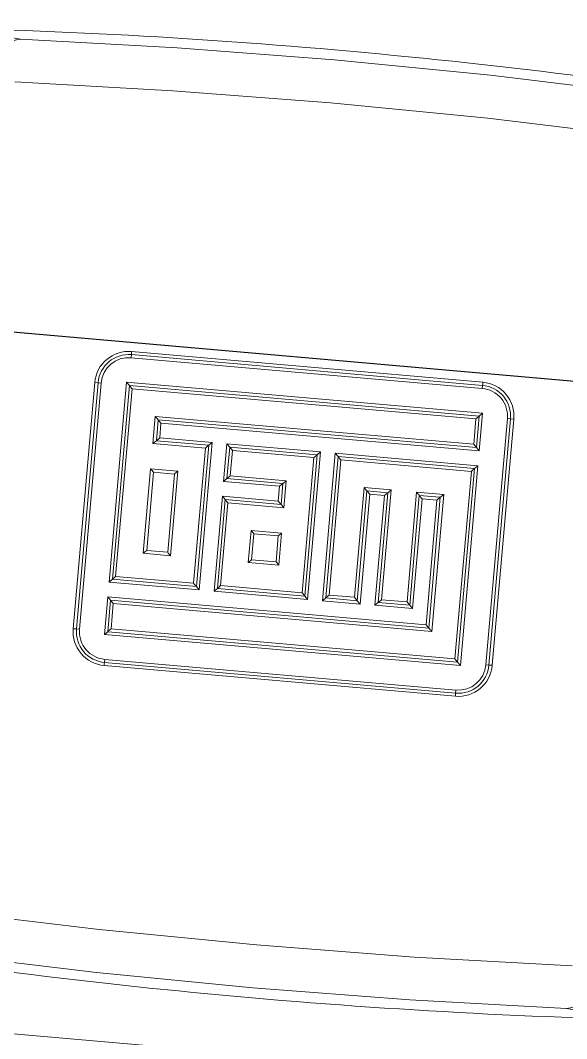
# Model space of a CAD drawing. Header units: inches. Extents: x 191440 to 383551, y 141400 to 284946.
# Drawn here: x 191696.7146 to 191696.8392, y 141505.5674 to 141505.7998 of the extents above; entities that cross this region are included whole.
import ezdxf

# ---------------------------------------------------------------- set-up
doc = ezdxf.new("R2010")
doc.units = ezdxf.units.IN
doc.header["$MEASUREMENT"] = 0
doc.layers.add('MOTOR', color=140, linetype='Continuous', lineweight=9)
doc.layers.add('Sanitary', color=6, linetype='Continuous')
doc.styles.add('ROMANS', font='romans', dxfattribs={"height": 1})
doc.dimstyles.new('osama', dxfattribs={"dimtxt": 50, "dimasz": 45, "dimexe": 0.18, "dimexo": 0.0625, "dimgap": 0.2, "dimtad": 0, "dimdec": 0, "dimzin": 0, "dimdsep": 46, "dimtxsty": 'ROMANS', "dimcen": 0, "dimse1": 1, "dimse2": 1, "dimclrd": 3, "dimclre": 3, "dimclrt": 5, "dimadec": 0, "dimazin": 0, "dimtfac": 0.6, "dimtdec": 0, "dimtmove": 2, "dimatfit": 3, "dimfxl": 1, "dimtolj": 1, "dimtzin": 0, "dimarcsym": 0})

msp = doc.modelspace()

# ---------------------------------------------------------------- linework, layer by layer
at = {"color": 6, "elevation": -678.405}
msp.add_lwpolyline([(191697.5350818362, 141505.656635793), (191694.3777653963, 141505.932862421), (191694.6101797835, 141508.5893710223), (191674.2539498546, 141510.3703103732)], dxfattribs=at)
msp.add_circle((191696.5306204692, 141505.7278839571, -678.405), 1.7578125)
at = {"layer": 'MOTOR', "linetype": 'Continuous'}
for p, q in [((191696.7089969088, 141505.7963607275, -678.405), (191696.7145570901, 141505.7954685706, -678.405)), ((191696.7399396933, 141505.7241803698, -678.405), (191696.8200903219, 141505.7171680984, -678.405)), ((191696.739912664, 141505.7234748859, -678.405), (191696.7398512057, 141505.7227724142, -678.405)), ((191696.8199329763, 141505.7157661672, -678.405), (191696.7398512057, 141505.7227724142, -678.405)), ((191696.8199944346, 141505.7164686388, -678.405), (191696.739912664, 141505.7234748859, -678.405)), ((191696.7266131547, 141505.6609320702, -678.405), (191696.7315298193, 141505.717129804, -678.405)), ((191696.7322733642, 141505.7170647523, -678.405), (191696.7273566995, 141505.6608670185, -678.405)), ((191696.7329758359, 141505.717003294, -678.405), (191696.7280591712, 141505.6608055602, -678.405)), ((191696.7322733642, 141505.7170647523, -678.405), (191696.7315298193, 141505.717129804, -678.405)), ((191696.7322733642, 141505.7170647523, -678.405), (191696.7329758359, 141505.717003294, -678.405)), ((191696.7348052302, 141505.6715692477, -678.405), (191696.7387975618, 141505.7172018075, -678.405)), ((191696.7387975618, 141505.7172018075, -678.405), (191696.8200032872, 141505.7100972272, -678.405)), ((191696.7394385752, 141505.7164378776, -678.405), (191696.7387975618, 141505.7172018075, -678.405)), ((191696.7355691601, 141505.6722102611, -678.405), (191696.7394385752, 141505.7164378776, -678.405)), ((191696.7400458844, 141505.7156768963, -678.405), (191696.736299386, 141505.6728542231, -678.405)), ((191696.7394385752, 141505.7164378776, -678.405), (191696.8192393572, 141505.7094562138, -678.405)), ((191696.8185091313, 141505.7088122517, -678.405), (191696.7400458844, 141505.7156768963, -678.405)), ((191696.8199329763, 141505.7157661672, -678.405), (191696.8199944346, 141505.7164686388, -678.405)), ((191696.8192393572, 141505.7094562138, -678.405), (191696.8200032872, 141505.7100972272, -678.405)), ((191696.8200032872, 141505.7100972272, -678.405), (191696.8192510375, 141505.7014989739, -678.405)), ((191696.7447919786, 141505.7031999271, -678.405), (191696.7453328117, 141505.7093816779, -678.405)), ((191696.7453328117, 141505.7093816779, -678.405), (191696.8180027149, 141505.7030238851, -678.405)), ((191696.7460019767, 141505.7086152849, -678.405), (191696.7455840602, 141505.7038384776, -678.405)), ((191696.8186100241, 141505.7022629039, -678.405), (191696.7460019767, 141505.7086152849, -678.405)), ((191696.7460019767, 141505.7086152849, -678.405), (191696.7466435654, 141505.7078513046, -678.405)), ((191696.7466435654, 141505.7078513046, -678.405), (191696.7463485656, 141505.7044794406, -678.405)), ((191696.8192510375, 141505.7014989739, -678.405), (191696.7466435654, 141505.7078513046, -678.405)), ((191696.8180027149, 141505.7030238851, -678.405), (191696.8185091313, 141505.7088122517, -678.405)), ((191696.8192393572, 141505.7094562138, -678.405), (191696.8186100241, 141505.7022629039, -678.405)), ((191696.8207854319, 141505.6526930635, -678.405), (191696.8257020966, 141505.7088907974, -678.405)), ((191696.8214879037, 141505.6526316052, -678.405), (191696.8264045683, 141505.7088293391, -678.405)), ((191696.8271481131, 141505.7087642873, -678.405), (191696.8222314485, 141505.6525665535, -678.405)), ((191696.8257020966, 141505.7088907974, -678.405), (191696.8264045683, 141505.7088293391, -678.405)), ((191696.8271481131, 141505.7087642873, -678.405), (191696.8264045683, 141505.7088293391, -678.405)), ((191696.7567723883, 141505.702151777, -678.405), (191696.7447919786, 141505.7031999271, -678.405)), ((191696.7463485656, 141505.7044794406, -678.405), (191696.7455840602, 141505.7038384776, -678.405)), ((191696.7455840602, 141505.7038384776, -678.405), (191696.7575545188, 141505.7027911981, -678.405)), ((191696.7463485656, 141505.7044794406, -678.405), (191696.7583186829, 141505.703432191, -678.405)), ((191696.7583186829, 141505.703432191, -678.405), (191696.7553736008, 141505.6697697484, -678.405)), ((191696.7583186829, 141505.703432191, -678.405), (191696.7575547529, 141505.7027911776, -678.405)), ((191696.7609382972, 141505.6945389378, -678.405), (191696.7616905469, 141505.7031371911, -678.405)), ((191696.7616905469, 141505.7031371911, -678.405), (191696.7830456857, 141505.7012688585, -678.405)), ((191696.7616905469, 141505.7031371911, -678.405), (191696.7623315603, 141505.7023732612, -678.405)), ((191696.7540731395, 141505.6712992212, -678.405), (191696.7567723883, 141505.702151777, -678.405)), ((191696.7575547529, 141505.7027911776, -678.405), (191696.7547325874, 141505.6705336784, -678.405)), ((191696.7575545188, 141505.7027911981, -678.405), (191696.7575547529, 141505.7027911776, -678.405)), ((191696.7617022272, 141505.6951799512, -678.405), (191696.7623315603, 141505.7023732612, -678.405)), ((191696.7623315603, 141505.7023732612, -678.405), (191696.7822817558, 141505.7006278452, -678.405)), ((191696.7629594544, 141505.7016104789, -678.405), (191696.7624530379, 141505.6958221123, -678.405)), ((191696.7815206526, 141505.6999865845, -678.405), (191696.7629594544, 141505.7016104789, -678.405)), ((191696.7822817558, 141505.7006278452, -678.405), (191696.7794595902, 141505.668370346, -678.405)), ((191696.7830456857, 141505.7012688585, -678.405), (191696.7801006036, 141505.667606416, -678.405)), ((191696.7830456857, 141505.7012688585, -678.405), (191696.7822817558, 141505.7006278452, -678.405)), ((191696.7834724677, 141505.6673114161, -678.405), (191696.7864175498, 141505.7009738586, -678.405)), ((191696.7864175498, 141505.7009738586, -678.405), (191696.8189560376, 141505.6981271098, -678.405)), ((191696.7864175498, 141505.7009738586, -678.405), (191696.7870585631, 141505.7002099287, -678.405)), ((191696.8186100241, 141505.7022629039, -678.405), (191696.8192510375, 141505.7014989739, -678.405)), ((191696.7788214037, 141505.6691340287, -678.405), (191696.7815206526, 141505.6999865845, -678.405)), ((191696.7842363976, 141505.6679524295, -678.405), (191696.7870585631, 141505.7002099287, -678.405)), ((191696.7877077186, 141505.6994452864, -678.405), (191696.7850084698, 141505.6685927305, -678.405)), ((191696.7870585631, 141505.7002099287, -678.405), (191696.7870586069, 141505.7002099249, -678.405)), ((191696.7870586069, 141505.7002099249, -678.405), (191696.8181921077, 141505.6974860965, -678.405)), ((191696.8174618818, 141505.6968421344, -678.405), (191696.7877077186, 141505.6994452864, -678.405)), ((191696.7425991461, 141505.6781357378, -678.405), (191696.7442855621, 141505.6974115605, -678.405)), ((191696.7449547272, 141505.6966451676, -678.405), (191696.7433912278, 141505.6787742882, -678.405)), ((191696.7442855621, 141505.6974115605, -678.405), (191696.7504726282, 141505.6968702624, -678.405)), ((191696.7497321099, 141505.6962272008, -678.405), (191696.7449547272, 141505.6966451676, -678.405)), ((191696.7481686105, 141505.6783563214, -678.405), (191696.7497321099, 141505.6962272008, -678.405)), ((191696.7504726282, 141505.6968702624, -678.405), (191696.7487862122, 141505.6775944397, -678.405)), ((191696.8137153834, 141505.6540194612, -678.405), (191696.8174618818, 141505.6968421344, -678.405)), ((191696.8181921077, 141505.6974860965, -678.405), (191696.8143226926, 141505.65325848, -678.405)), ((191696.8189560376, 141505.6981271098, -678.405), (191696.814963706, 141505.65249455, -678.405)), ((191696.8189560376, 141505.6981271098, -678.405), (191696.8181921077, 141505.6974860965, -678.405)), ((191696.7609382972, 141505.6945389378, -678.405), (191696.7617022272, 141505.6951799512, -678.405)), ((191696.7736951828, 141505.693422855, -678.405), (191696.7609382972, 141505.6945389378, -678.405)), ((191696.7744591128, 141505.6940638683, -678.405), (191696.7617022272, 141505.6951799512, -678.405)), ((191696.7624530379, 141505.6958221123, -678.405), (191696.7752208924, 141505.6947050698, -678.405)), ((191696.7736951828, 141505.693422855, -678.405), (191696.7744591128, 141505.6940638683, -678.405)), ((191696.7740411963, 141505.689287061, -678.405), (191696.7744591128, 141505.6940638683, -678.405)), ((191696.7752208924, 141505.6947050698, -678.405), (191696.7746800593, 141505.6885233191, -678.405)), ((191696.7734001829, 141505.690050991, -678.405), (191696.7736951828, 141505.693422855, -678.405)), ((191696.7908018134, 141505.6680858786, -678.405), (191696.7929946459, 141505.6931500679, -678.405)), ((191696.79362254, 141505.6923872857, -678.405), (191696.7914297075, 141505.6673230964, -678.405)), ((191696.7942635533, 141505.6916233557, -678.405), (191696.7920707209, 141505.6665591664, -678.405)), ((191696.7929946459, 141505.6931500679, -678.405), (191696.7991817119, 141505.6926087698, -678.405)), ((191696.7942635533, 141505.6916233557, -678.405), (191696.79362254, 141505.6923872857, -678.405)), ((191696.7983995814, 141505.6919693487, -678.405), (191696.79362254, 141505.6923872857, -678.405)), ((191696.7976354173, 141505.6913283558, -678.405), (191696.7942635533, 141505.6916233557, -678.405)), ((191696.7954425849, 141505.6662641665, -678.405), (191696.7976354173, 141505.6913283558, -678.405)), ((191696.7962065149, 141505.6669051799, -678.405), (191696.7983995814, 141505.6919693487, -678.405)), ((191696.7991817119, 141505.6926087698, -678.405), (191696.7969888795, 141505.6675445805, -678.405)), ((191696.7983995814, 141505.6919693487, -678.405), (191696.7976354173, 141505.6913283558, -678.405)), ((191696.8027822232, 141505.6670377286, -678.405), (191696.8049750556, 141505.6921019178, -678.405)), ((191696.8055926573, 141505.6913400361, -678.405), (191696.8033998248, 141505.6662758468, -678.405)), ((191696.8049750556, 141505.6921019178, -678.405), (191696.8111621217, 141505.6915606197, -678.405)), ((191696.8055926573, 141505.6913400361, -678.405), (191696.8062336706, 141505.6905761061, -678.405)), ((191696.81037004, 141505.6909220693, -678.405), (191696.8055926573, 141505.6913400361, -678.405)), ((191696.8111621217, 141505.6915606197, -678.405), (191696.8084284562, 141505.6603146797, -678.405)), ((191696.7587454648, 141505.6694747485, -678.405), (191696.7606432973, 141505.6911670738, -678.405)), ((191696.7595093947, 141505.6701157619, -678.405), (191696.7612843107, 141505.6904031438, -678.405)), ((191696.7619122048, 141505.6896403616, -678.405), (191696.7602602055, 141505.6707579231, -678.405)), ((191696.7612843107, 141505.6904031438, -678.405), (191696.7606432973, 141505.6911670738, -678.405)), ((191696.7606432973, 141505.6911670738, -678.405), (191696.7734001829, 141505.690050991, -678.405)), ((191696.7612843107, 141505.6904031438, -678.405), (191696.7740411963, 141505.689287061, -678.405)), ((191696.7746800593, 141505.6885233191, -678.405), (191696.7619122048, 141505.6896403616, -678.405)), ((191696.7740411963, 141505.689287061, -678.405), (191696.7734001829, 141505.690050991, -678.405)), ((191696.8062336706, 141505.6905761061, -678.405), (191696.8040408382, 141505.6655119169, -678.405)), ((191696.8096055347, 141505.6902811063, -678.405), (191696.8062336706, 141505.6905761061, -678.405)), ((191696.8071177024, 141505.661845053, -678.405), (191696.8096055347, 141505.6902811063, -678.405)), ((191696.8077592911, 141505.6610810726, -678.405), (191696.81037004, 141505.6909220693, -678.405)), ((191696.81037004, 141505.6909220693, -678.405), (191696.8096055347, 141505.6902811063, -678.405)), ((191696.7665599656, 141505.6760394378, -678.405), (191696.767199132, 141505.6833451432, -678.405)), ((191696.767199132, 141505.6833451432, -678.405), (191696.7741736429, 141505.6827349525, -678.405)), ((191696.7678482438, 141505.6825805046, -678.405), (191696.767331994, 141505.6766797426, -678.405)), ((191696.7734118632, 141505.682093751, -678.405), (191696.7678482438, 141505.6825805046, -678.405)), ((191696.7728956134, 141505.676192989, -678.405), (191696.7734118632, 141505.682093751, -678.405)), ((191696.7741736429, 141505.6827349525, -678.405), (191696.7735344765, 141505.6754292471, -678.405)), ((191696.7487862122, 141505.6775944397, -678.405), (191696.7425991461, 141505.6781357378, -678.405)), ((191696.7433912278, 141505.6787742882, -678.405), (191696.7481686105, 141505.6783563214, -678.405)), ((191696.7735344765, 141505.6754292471, -678.405), (191696.7665599656, 141505.6760394378, -678.405)), ((191696.767331994, 141505.6766797426, -678.405), (191696.7728956134, 141505.676192989, -678.405)), ((191696.736299386, 141505.6728542231, -678.405), (191696.7540731395, 141505.6712992212, -678.405)), ((191696.7348052302, 141505.6715692477, -678.405), (191696.7355691601, 141505.6722102611, -678.405)), ((191696.7553736008, 141505.6697697484, -678.405), (191696.7348052302, 141505.6715692477, -678.405)), ((191696.7547323533, 141505.6705336989, -678.405), (191696.7355691601, 141505.6722102611, -678.405)), ((191696.7547325874, 141505.6705336784, -678.405), (191696.7547323533, 141505.6705336989, -678.405)), ((191696.7553736008, 141505.6697697484, -678.405), (191696.7547325874, 141505.6705336784, -678.405)), ((191696.7602602055, 141505.6707579231, -678.405), (191696.7788214037, 141505.6691340287, -678.405)), ((191696.7337579806, 141505.6595991304, -678.405), (191696.7345102303, 141505.6681973837, -678.405)), ((191696.7345102303, 141505.6681973837, -678.405), (191696.8071177024, 141505.661845053, -678.405)), ((191696.7351512437, 141505.6674334537, -678.405), (191696.7345102303, 141505.6681973837, -678.405)), ((191696.7595093947, 141505.6701157619, -678.405), (191696.7587454648, 141505.6694747485, -678.405)), ((191696.7801006036, 141505.667606416, -678.405), (191696.7587454648, 141505.6694747485, -678.405)), ((191696.7794595902, 141505.668370346, -678.405), (191696.7595093947, 141505.6701157619, -678.405)), ((191696.7794595902, 141505.668370346, -678.405), (191696.7801006036, 141505.667606416, -678.405)), ((191696.7850084698, 141505.6685927305, -678.405), (191696.7908018134, 141505.6680858786, -678.405)), ((191696.7345219106, 141505.6602401437, -678.405), (191696.7351512437, 141505.6674334537, -678.405)), ((191696.7351512437, 141505.6674334537, -678.405), (191696.8077592911, 141505.6610810726, -678.405)), ((191696.7357585529, 141505.6666724724, -678.405), (191696.7352521364, 141505.6608841059, -678.405)), ((191696.8084284562, 141505.6603146797, -678.405), (191696.7357585529, 141505.6666724724, -678.405)), ((191696.7834724677, 141505.6673114161, -678.405), (191696.7842363976, 141505.6679524295, -678.405)), ((191696.7920707209, 141505.6665591664, -678.405), (191696.7834724677, 141505.6673114161, -678.405)), ((191696.7842364414, 141505.6679524257, -678.405), (191696.7842363976, 141505.6679524295, -678.405)), ((191696.7914297075, 141505.6673230964, -678.405), (191696.7842364414, 141505.6679524257, -678.405)), ((191696.7920707209, 141505.6665591664, -678.405), (191696.7914297075, 141505.6673230964, -678.405)), ((191696.7962065149, 141505.6669051799, -678.405), (191696.7954425849, 141505.6662641665, -678.405)), ((191696.8040408382, 141505.6655119169, -678.405), (191696.7954425849, 141505.6662641665, -678.405)), ((191696.796206749, 141505.6669051594, -678.405), (191696.7962065149, 141505.6669051799, -678.405)), ((191696.8033998248, 141505.6662758468, -678.405), (191696.796206749, 141505.6669051594, -678.405)), ((191696.7969888795, 141505.6675445805, -678.405), (191696.8027822232, 141505.6670377286, -678.405)), ((191696.8033998248, 141505.6662758468, -678.405), (191696.8040408382, 141505.6655119169, -678.405)), ((191696.8077592911, 141505.6610810726, -678.405), (191696.8071177024, 141505.661845053, -678.405)), ((191696.7273566995, 141505.6608670185, -678.405), (191696.7266131547, 141505.6609320702, -678.405)), ((191696.7273566995, 141505.6608670185, -678.405), (191696.7280591712, 141505.6608055602, -678.405)), ((191696.7337579806, 141505.6595991304, -678.405), (191696.7345219106, 141505.6602401437, -678.405)), ((191696.814963706, 141505.65249455, -678.405), (191696.7337579806, 141505.6595991304, -678.405)), ((191696.8143226926, 141505.65325848, -678.405), (191696.7345219106, 141505.6602401437, -678.405)), ((191696.7352521364, 141505.6608841059, -678.405), (191696.8137153834, 141505.6540194612, -678.405)), ((191696.8138215745, 141505.6455159878, -678.405), (191696.7336709459, 141505.6525282591, -678.405)), ((191696.7337668332, 141505.6532277187, -678.405), (191696.7338282915, 141505.6539301903, -678.405)), ((191696.7337668332, 141505.6532277187, -678.405), (191696.8138486039, 141505.6462214716, -678.405)), ((191696.7338282915, 141505.6539301903, -678.405), (191696.8139100622, 141505.6469239432, -678.405)), ((191696.814963706, 141505.65249455, -678.405), (191696.8143226926, 141505.65325848, -678.405)), ((191696.8207854319, 141505.6526930635, -678.405), (191696.8214879037, 141505.6526316052, -678.405)), ((191696.8222314485, 141505.6525665535, -678.405), (191696.8214879037, 141505.6526316052, -678.405)), ((191696.8139100622, 141505.6469239432, -678.405), (191696.8138486039, 141505.6462214716, -678.405)), ((191696.5579274185, 141505.5820505167, -678.405), (191696.9746568313, 141505.5455914174, -678.405)), ((191696.844764359, 141505.57333563, -678.405), (191696.8392041777, 141505.5742277869, -678.405))]:
    msp.add_line(p, q, dxfattribs=at)
at = {"layer": 'MOTOR', "linetype": 'Continuous', "elevation": -678.405, "flags": 128}
for points in [[(191696.7145570901, 141505.7954685706), (191696.7502999421, 141505.7934916319), (191696.7861450839, 141505.790741327), (191696.8218390706, 141505.7872345838), (191696.8574663725, 141505.7829656285)], [(191696.8569816186, 141505.7731483546), (191696.821252985, 141505.7774149987), (191696.7852879418, 141505.7809441473), (191696.7493419061, 141505.7837082139), (191696.7133297278, 141505.7857162665)], [(191696.6967796493, 141505.5965480029), (191696.7325082828, 141505.5922813589), (191696.7684733261, 141505.5887522103), (191696.8044193617, 141505.5859881437), (191696.84043154, 141505.583980091)], [(191696.8392041777, 141505.5742277869), (191696.8034613257, 141505.5762047257), (191696.7676161839, 141505.5789550305), (191696.7319221971, 141505.5824617738), (191696.6962948953, 141505.5867307291)]]:
    msp.add_lwpolyline(points, dxfattribs=at)
at = {"layer": 'MOTOR', "linetype": 'Continuous'}
for centre, radius, start, end in [((191696.6618306817, 141504.3698212079, -678.405), 1.428644030307677, 80.67265303620391, 89.32734696374234), ((191696.7157215124, 141505.7859473065, -678.405), 0.009592202556561845, 96.9724797597135, 177.6208532066595), ((191696.7392605022, 141505.7164495976, -678.405), 0.007760550108709541, 84.97914007487208, 174.9716155269158), ((191696.7435334091, 141505.7236894233, -678.405), 0.00362709547360657, 172.2208366071857, 183.3909402198443), ((191696.7392980809, 141505.7164501692, -678.405), 0.007051550001518764, 85.00000000002309, 174.9999999999193), ((191696.7392980809, 141505.7164501692, -678.405), 0.006346395001366779, 85.00000000002309, 174.9999999999193), ((191696.8164659508, 141505.7173086527, -678.405), 0.003627095473619828, 346.6090597801112, 357.7791633928321), ((191696.8194178705, 141505.7094377663, -678.405), 0.007759524729431448, 355.0208135678779, 85.02843066363853), ((191696.7491388918, 141505.7235651256, -678.405), 0.01203772999193644, 216.3093129966217, 220.9418018950938), ((191696.8193798516, 141505.7094439221, -678.405), 0.006346395001366779, 354.9999999999192, 85.00000000002309), ((191696.8193798516, 141505.7094439221, -678.405), 0.007051550001519124, 354.9999999999192, 85.00000000002309), ((191696.7567339923, 141505.7186611237, -678.405), 0.01470017120656799, 219.1422183745505, 223.1085270406482), ((191696.8109240439, 141505.7181596252, -678.405), 0.01203772999193552, 309.0581981048854, 313.6906870032728), ((191696.7544085907, 141505.6920816627, -678.405), 0.01470017122204583, 126.891472959462, 130.857781625448), ((191696.8089097076, 141505.6951356557, -678.405), 0.01203773005970185, 36.30931299662175, 40.94180189509518), ((191696.771425279, 141505.6850266298, -678.405), 0.02253836453543752, 127.9830893197125, 130.5514837217783), ((191696.7855423522, 141505.7208431528, -678.405), 0.0296628221934752, 218.5110553914774, 220.4193009586922), ((191696.701462794, 141505.7957793773, -678.405), 0.1248419796263585, 309.8868500955629, 310.3436087734523), ((191696.7484813185, 141505.6668033142, -678.405), 0.05103144927211407, 39.76529597999126, 40.8914417422163), ((191696.7556867427, 141505.7066910064, -678.405), 0.01470017120656799, 219.1422183745505, 223.1085270406482), ((191696.7612588275, 141505.6836943252, -678.405), 0.01702784241410926, 129.3047379377609, 132.6043207631734), ((191696.8098767944, 141505.7061895079, -678.405), 0.01203772999191795, 309.0581981048854, 313.6906870032728), ((191696.7813531321, 141505.6729601469, -678.405), 0.02966282219368413, 129.5806990414052, 131.4889446084772), ((191696.8771162972, 141505.5728743286, -678.405), 0.1588250704380318, 129.908051760201, 130.2672530985608), ((191696.770411748, 141505.673917394, -678.405), 0.02966282219369076, 38.51105539147737, 40.41930095869215), ((191696.7845288212, 141505.709733917, -678.405), 0.02253836453574762, 307.9830893197125, 310.5514837217783), ((191696.7920647454, 141505.6809991565, -678.405), 0.01702784243538415, 37.39567923680034, 40.6952620622959), ((191696.8015455095, 141505.7026788841, -678.405), 0.01470017120660195, 306.891472959462, 310.857781625448), ((191696.7844951027, 141505.7088730355, -678.405), 0.02966282219347491, 218.5110553914774, 220.4193009586922), ((191696.8961831301, 141505.7908092262, -678.405), 0.158825070438031, 219.7327469014178, 220.0919482399438), ((191696.8064255333, 141505.7159871163, -678.405), 0.05103145083282278, 219.7652959799912, 220.8914417422163), ((191696.876069047, 141505.5609042121, -678.405), 0.1588250694654764, 129.908051760201, 130.2672530985608), ((191696.7522157583, 141505.6670174734, -678.405), 0.01470017121425695, 126.891472959462, 130.857781625448), ((191696.7616965224, 141505.688697201, -678.405), 0.01702784243526185, 217.3956792368003, 220.6952620622959), ((191696.7995222097, 141505.6370817775, -678.405), 0.05103144936967514, 129.1085582578598, 130.2347040200201), ((191696.8950375458, 141505.7777151529, -678.405), 0.1588250684875043, 219.7327469014178, 220.0919482399438), ((191696.7438844735, 141505.6635068496, -678.405), 0.01203773005446332, 129.0581981048854, 133.6906870032729), ((191696.7714771704, 141505.6856197512, -678.405), 0.02253836451697034, 219.4485162781663, 222.0169106802658), ((191696.7791602996, 141505.6478959577, -678.405), 0.02966282216051349, 129.5806990414052, 131.4889446084772), ((191696.68334556, 141505.5886984448, -678.405), 0.1248419796271329, 39.65639122642484, 40.11314990438066), ((191696.7520462247, 141505.7075503919, -678.405), 0.05103145083242105, 309.1085582578598, 310.2347040200201), ((191696.7682189156, 141505.6488532047, -678.405), 0.02966282216052029, 38.51105539147737, 40.41930095869215), ((191696.7448515602, 141505.6745607017, -678.405), 0.01203772999191893, 216.3093129966217, 220.9418018950938), ((191696.7823359887, 141505.6846697278, -678.405), 0.02253836457300056, 307.9830893197125, 310.5514837217783), ((191696.789871913, 141505.6559349672, -678.405), 0.01702784243538356, 37.39567923680034, 40.6952620622959), ((191696.7970272756, 141505.6510352339, -678.405), 0.01470017120660195, 39.14221837455052, 43.10852704064826), ((191696.7343433973, 141505.6602585912, -678.405), 0.007759524729432015, 175.0208135678784, 265.0284306636385), ((191696.7343814163, 141505.6602524354, -678.405), 0.007051550001518723, 174.9999999999193, 265.0000000000231), ((191696.7343814163, 141505.6602524354, -678.405), 0.006346395001366819, 174.9999999999193, 265.0000000000231), ((191696.7428372239, 141505.6515367323, -678.405), 0.01203773005451385, 129.0581981048854, 133.6906870032729), ((191696.737295317, 141505.6523877048, -678.405), 0.003627095473604172, 166.6090597801112, 177.7791633928325), ((191696.804622376, 141505.6461312319, -678.405), 0.01203773005973506, 36.30931299662175, 40.94180189509518), ((191696.8145007656, 141505.6532467599, -678.405), 0.007760550108709483, 264.979140074872, 354.9716155269158), ((191696.8144631869, 141505.6532461883, -678.405), 0.007051550001518924, 265.0000000000231, 354.9999999999192), ((191696.8144631869, 141505.6532461883, -678.405), 0.006346395001366819, 265.0000000000231, 354.9999999999192), ((191696.8102278587, 141505.6460069342, -678.405), 0.003627095473618872, 352.2208366071857, 3.390940219844282), ((191696.8919305861, 141506.9998751496, -678.405), 1.428644030307677, 260.6726530362039, 269.327346963744), ((191696.8380397554, 141505.583749051, -678.405), 0.009592202556561681, 276.9724797597135, 357.6208532066594)]:
    msp.add_arc(centre, radius, start, end, dxfattribs=at)

# ---------------------------------------------------------------- leaders
at = {"layer": 'Sanitary', "ltscale": 0.5}
msp.add_leader([(191675.3895376889, 141510.2709593113, -678.405), (191675.7091439614, 141509.2026043592, -678.405), (191676.1723712728, 141509.1620772209, -678.405)], dimstyle='osama', override={"dimasz": 100, "dimgap": 0.09}, dxfattribs=at)

doc.saveas('drawing.dxf')
